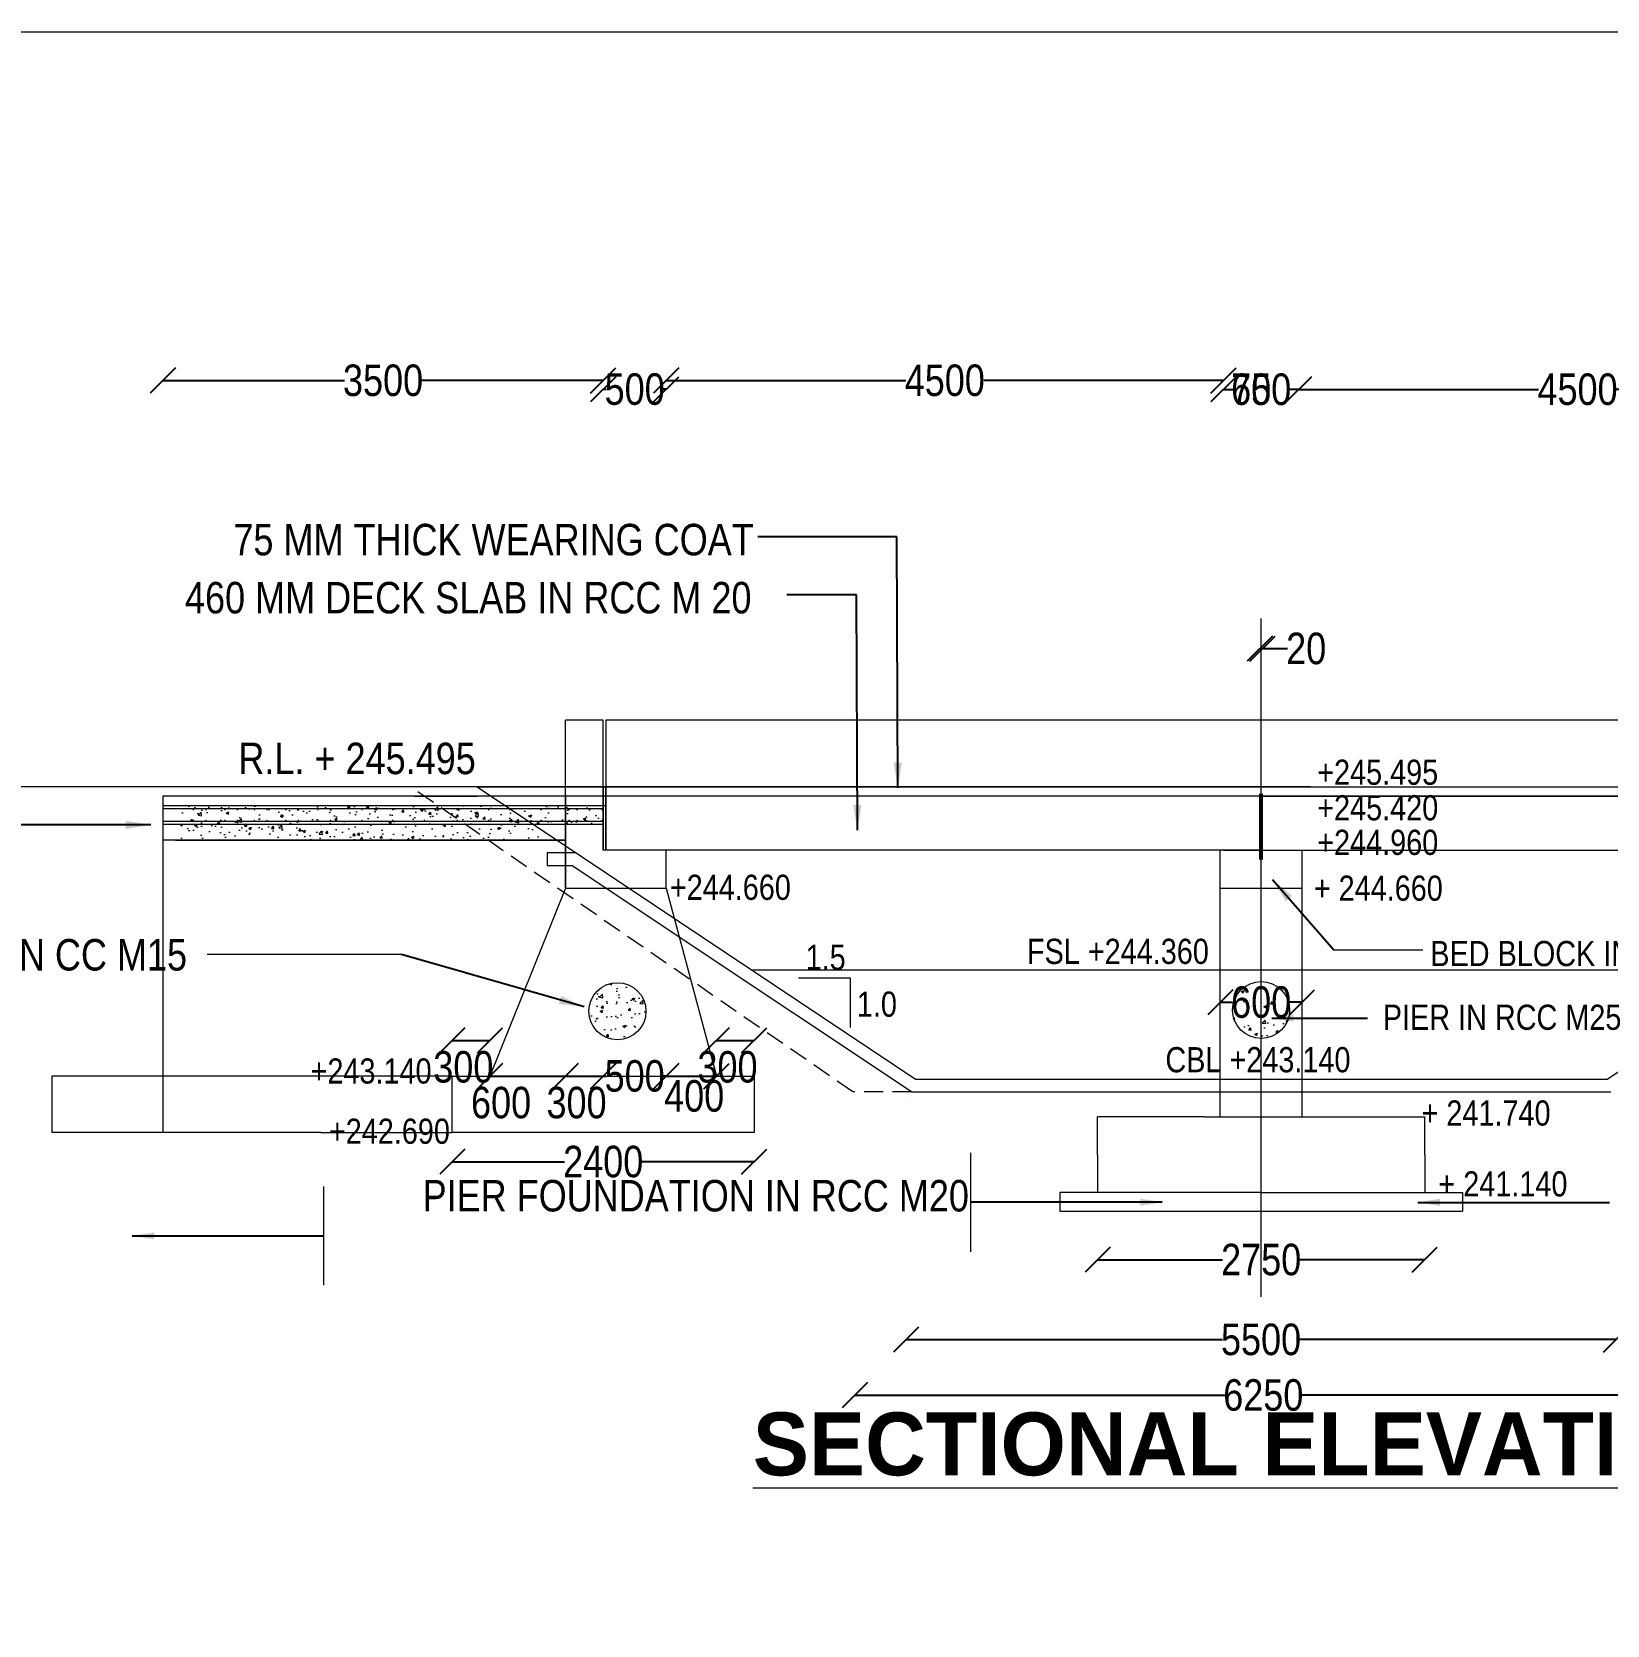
# Model space of a CAD drawing. Header units: millimetres. Extents: x 450689 to 511996, y -36902 to 8694.
# Drawn here: x 464232 to 476754, y -3974 to 8694 of the extents above; entities that cross this region are included whole.
import ezdxf
from ezdxf.enums import TextEntityAlignment as Align

# ---------------------------------------------------------------- set-up
doc = ezdxf.new("R2010")
doc.units = ezdxf.units.MM
doc.header["$LTSCALE"] = 300
doc.header["$MEASUREMENT"] = 0
doc.linetypes.add('DASHED', pattern=[0.75, 0.5, -0.25])
doc.layers.add('MAIN', color=7, linetype='Continuous')
doc.styles.add('ARIAL NARROW', font='ARIALN.TTF', dxfattribs={"height": 250})
doc.styles.add('CITYBLUEPR', font='cityb___.ttf')
doc.dimstyles.get("Standard").update_dxf_attribs({"dimtxt": 200, "dimasz": 200, "dimexe": 0.18, "dimexo": 0.0625, "dimgap": 0.09, "dimtad": 0, "dimdec": 0, "dimzin": 0, "dimdsep": 46, "dimtxsty": 'ARIAL NARROW', "dimcen": 0.0851, "dimdle": 0.1, "dimse1": 1, "dimse2": 1, "dimadec": 0, "dimazin": 0, "dimtfac": 1, "dimtdec": 0, "dimtofl": 0, "dimtmove": 0, "dimatfit": 3, "dimfxl": 1, "dimtolj": 1, "dimtzin": 0, "dimarcsym": 0})
doc.dimstyles.new('STANDARD$0', dxfattribs={"dimscale": 88.888889, "dimtxt": 0.02, "dimasz": 0.02, "dimexe": 0.05, "dimexo": 0.1, "dimgap": 0.002, "dimtad": 2, "dimdec": 0, "dimzin": 1, "dimdsep": 46, "dimtxsty": 'Standard', "dimcen": 0.09, "dimadec": 0, "dimazin": 0, "dimtfac": 1, "dimtdec": 4, "dimtofl": 0, "dimtmove": 0, "dimatfit": 3, "dimfxl": 1, "dimtolj": 1, "dimtzin": 1, "dimarcsym": 0})
doc.dimstyles.new('STANDARD$7', dxfattribs={"dimtxt": 2, "dimasz": 2, "dimexe": 1.25, "dimexo": 0.625, "dimtad": 1, "dimdec": 0, "dimlfac": 0.5, "dimdsep": 46, "dimtxsty": 'ARIAL NARROW', "dimcen": 2.5, "dimdle": 0.1, "dimse1": 1, "dimse2": 1, "dimadec": 0, "dimazin": 0, "dimtfac": 1, "dimtdec": 0, "dimtmove": 0, "dimatfit": 3, "dimfxl": 1, "dimtolj": 1, "dimtzin": 0, "dimarcsym": 0})

# ---------------------------------------------------------------- blocks, each defined once
blk = doc.blocks.new('_Oblique')
at = {"color": 0, "linetype": 'ByBlock', "lineweight": -2}
blk.add_line((-0.5, -0.5), (0.5, 0.5), dxfattribs=at)
blk = doc.blocks.new('*D2')
at = {"layer": 'Defpoints', "color": 0, "lineweight": 9, "transparency": 16777216}
for p in [(474014, 3790), (474014, 3461), (473994, 3311)]:
    blk.add_point(p, dxfattribs=at)
at = {"layer": 'MAIN', "color": 0, "lineweight": -2, "transparency": 16777216}
for p, q in [((473994, 3790), (474014, 3790)), ((474014, 3790), (474214, 3790))]:
    blk.add_line(p, q, dxfattribs=at)
at = {"layer": 'MAIN', "color": 0, "lineweight": -2, "transparency": 16777216, "xscale": 200, "yscale": 200, "zscale": 200, "rotation": 180}
blk.add_blockref('_Oblique', (473994, 3790), dxfattribs=at)
at = {"layer": 'MAIN', "color": 0, "lineweight": -2, "transparency": 16777216, "xscale": 200, "yscale": 200, "zscale": 200}
blk.add_blockref('_Oblique', (474014, 3790), dxfattribs=at)
at = {"layer": 'MAIN', "color": 0, "lineweight": 9, "transparency": 16777216, "insert": (474362, 3790), "char_height": 250, "attachment_point": 5, "style": 'ARIAL NARROW'}
blk.add_mtext('\\A1;20', dxfattribs=at)
blk = doc.blocks.new('*D3')
at = {"layer": 'Defpoints', "color": 0, "lineweight": 9, "transparency": 16777216}
for p in [(472704, -534), (475304, -534), (475304, -1069)]:
    blk.add_point(p, dxfattribs=at)
at = {"layer": 'MAIN', "color": 0, "lineweight": -2, "transparency": 16777216}
for p, q in [((472704, -1069), (473696, -1069)), ((475304, -1069), (474312, -1069))]:
    blk.add_line(p, q, dxfattribs=at)
at = {"layer": 'MAIN', "color": 0, "lineweight": -2, "transparency": 16777216, "xscale": 200, "yscale": 200, "zscale": 200, "rotation": 180}
blk.add_blockref('_Oblique', (472704, -1069), dxfattribs=at)
at = {"layer": 'MAIN', "color": 0, "lineweight": -2, "transparency": 16777216, "xscale": 200, "yscale": 200, "zscale": 200}
blk.add_blockref('_Oblique', (475304, -1069), dxfattribs=at)
at = {"layer": 'MAIN', "color": 0, "lineweight": 9, "transparency": 16777216, "insert": (474004, -1069), "char_height": 250, "attachment_point": 5, "style": 'ARIAL NARROW'}
blk.add_mtext('\\A1;2750', dxfattribs=at)
blk = doc.blocks.new('*D4')
at = {"layer": 'Defpoints', "color": 0, "lineweight": 9, "transparency": 16777216}
for p in [(474304, 5851), (473704, 940), (474304, 940)]:
    blk.add_point(p, dxfattribs=at)
at = {"layer": 'MAIN', "color": 0, "lineweight": -2, "transparency": 16777216}
for p, q in [((473704, 5851), (473777, 5851)), ((474304, 5851), (474231, 5851))]:
    blk.add_line(p, q, dxfattribs=at)
at = {"layer": 'MAIN', "color": 0, "lineweight": -2, "transparency": 16777216, "xscale": 200, "yscale": 200, "zscale": 200, "rotation": 180}
blk.add_blockref('_Oblique', (473704, 5851), dxfattribs=at)
at = {"layer": 'MAIN', "color": 0, "lineweight": -2, "transparency": 16777216, "xscale": 200, "yscale": 200, "zscale": 200}
blk.add_blockref('_Oblique', (474304, 5851), dxfattribs=at)
at = {"layer": 'MAIN', "color": 0, "lineweight": 9, "transparency": 16777216, "insert": (474004, 5851), "char_height": 250, "attachment_point": 5, "style": 'ARIAL NARROW'}
blk.add_mtext('\\A1;600', dxfattribs=at)
blk = doc.blocks.new('*D5')
at = {"layer": 'Defpoints', "color": 0, "lineweight": 9, "transparency": 16777216}
for p in [(469274, 5922), (473704, 2187), (469274, 2037)]:
    blk.add_point(p, dxfattribs=at)
at = {"layer": 'MAIN', "color": 0, "lineweight": -2, "transparency": 16777216}
for p, q in [((469274, 5922), (471179, 5922)), ((473704, 5922), (471799, 5922))]:
    blk.add_line(p, q, dxfattribs=at)
at = {"layer": 'MAIN', "color": 0, "lineweight": -2, "transparency": 16777216, "xscale": 200, "yscale": 200, "zscale": 200, "rotation": 180}
blk.add_blockref('_Oblique', (469274, 5922), dxfattribs=at)
at = {"layer": 'MAIN', "color": 0, "lineweight": -2, "transparency": 16777216, "xscale": 200, "yscale": 200, "zscale": 200}
blk.add_blockref('_Oblique', (473704, 5922), dxfattribs=at)
at = {"layer": 'MAIN', "color": 0, "lineweight": 9, "transparency": 16777216, "insert": (471489, 5922), "char_height": 250, "attachment_point": 5, "style": 'ARIAL NARROW'}
blk.add_mtext('\\A1;4500', dxfattribs=at)
blk = doc.blocks.new('*D7')
at = {"layer": 'Defpoints', "color": 0, "lineweight": 9, "transparency": 16777216}
for p in [(468774, 5852), (468774, 1235), (469274, 1235)]:
    blk.add_point(p, dxfattribs=at)
at = {"layer": 'MAIN', "color": 0, "lineweight": -2, "transparency": 16777216}
for p, q in [((468774, 5852), (468798, 5852)), ((469274, 5852), (469250, 5852))]:
    blk.add_line(p, q, dxfattribs=at)
at = {"layer": 'MAIN', "color": 0, "lineweight": -2, "transparency": 16777216, "xscale": 200, "yscale": 200, "zscale": 200, "rotation": 180}
blk.add_blockref('_Oblique', (468774, 5852), dxfattribs=at)
at = {"layer": 'MAIN', "color": 0, "lineweight": -2, "transparency": 16777216, "xscale": 200, "yscale": 200, "zscale": 200}
blk.add_blockref('_Oblique', (469274, 5852), dxfattribs=at)
at = {"layer": 'MAIN', "color": 0, "lineweight": 9, "transparency": 16777216, "insert": (469024, 5852), "char_height": 250, "attachment_point": 5, "style": 'ARIAL NARROW'}
blk.add_mtext('\\A1;500', dxfattribs=at)
blk = doc.blocks.new('*D8')
at = {"layer": 'Defpoints', "color": 0, "lineweight": 9, "transparency": 16777216}
for p in [(478734, 5851), (474304, 2116), (478734, 1966)]:
    blk.add_point(p, dxfattribs=at)
at = {"layer": 'MAIN', "color": 0, "lineweight": -2, "transparency": 16777216}
for p, q in [((474304, 5851), (476209, 5851)), ((478734, 5851), (476829, 5851))]:
    blk.add_line(p, q, dxfattribs=at)
at = {"layer": 'MAIN', "color": 0, "lineweight": -2, "transparency": 16777216, "xscale": 200, "yscale": 200, "zscale": 200, "rotation": 180}
blk.add_blockref('_Oblique', (474304, 5851), dxfattribs=at)
at = {"layer": 'MAIN', "color": 0, "lineweight": -2, "transparency": 16777216, "xscale": 200, "yscale": 200, "zscale": 200}
blk.add_blockref('_Oblique', (478734, 5851), dxfattribs=at)
at = {"layer": 'MAIN', "color": 0, "lineweight": 9, "transparency": 16777216, "insert": (476519, 5851), "char_height": 250, "attachment_point": 5, "style": 'ARIAL NARROW'}
blk.add_mtext('\\A1;4500', dxfattribs=at)
blk = doc.blocks.new('*D10')
at = {"layer": 'Defpoints', "color": 0, "lineweight": 9, "transparency": 16777216}
for p in [(473704, 5851), (473704, 940), (474304, 940)]:
    blk.add_point(p, dxfattribs=at)
at = {"layer": 'MAIN', "color": 0, "lineweight": -2, "transparency": 16777216}
for p, q in [((473704, 5851), (473779, 5851)), ((474304, 5851), (474229, 5851))]:
    blk.add_line(p, q, dxfattribs=at)
at = {"layer": 'MAIN', "color": 0, "lineweight": -2, "transparency": 16777216, "xscale": 200, "yscale": 200, "zscale": 200, "rotation": 180}
blk.add_blockref('_Oblique', (473704, 5851), dxfattribs=at)
at = {"layer": 'MAIN', "color": 0, "lineweight": -2, "transparency": 16777216, "xscale": 200, "yscale": 200, "zscale": 200}
blk.add_blockref('_Oblique', (474304, 5851), dxfattribs=at)
at = {"layer": 'MAIN', "color": 0, "lineweight": 9, "transparency": 16777216, "insert": (474004, 5851), "char_height": 250, "attachment_point": 5, "style": 'ARIAL NARROW'}
blk.add_mtext('\\A1;750', dxfattribs=at)
blk = doc.blocks.new('*D11')
at = {"layer": 'Defpoints', "color": 0, "lineweight": 9, "transparency": 16777216}
for p in [(469274, 391), (469674, 391), (469674, 391)]:
    blk.add_point(p, dxfattribs=at)
at = {"layer": 'MAIN', "color": 0, "lineweight": -2, "transparency": 16777216}
blk.add_line((469274, 391), (469674, 391), dxfattribs=at)
at = {"layer": 'MAIN', "color": 0, "lineweight": -2, "transparency": 16777216, "xscale": 200, "yscale": 200, "zscale": 200, "rotation": 180}
blk.add_blockref('_Oblique', (469274, 391), dxfattribs=at)
at = {"layer": 'MAIN', "color": 0, "lineweight": -2, "transparency": 16777216, "xscale": 200, "yscale": 200, "zscale": 200}
blk.add_blockref('_Oblique', (469674, 391), dxfattribs=at)
at = {"layer": 'MAIN', "color": 0, "lineweight": 9, "transparency": 16777216, "insert": (469497, 232), "char_height": 250, "attachment_point": 5, "style": 'ARIAL NARROW'}
blk.add_mtext('\\A1;400', dxfattribs=at)
blk = doc.blocks.new('*D12')
at = {"layer": 'Defpoints', "color": 0, "lineweight": 9, "transparency": 16777216}
for p in [(465274, 5922), (468774, 2375), (465274, 1925)]:
    blk.add_point(p, dxfattribs=at)
at = {"layer": 'MAIN', "color": 0, "lineweight": -2, "transparency": 16777216}
for p, q in [((465274, 5922), (466718, 5922)), ((468774, 5922), (467330, 5922))]:
    blk.add_line(p, q, dxfattribs=at)
at = {"layer": 'MAIN', "color": 0, "lineweight": -2, "transparency": 16777216, "xscale": 200, "yscale": 200, "zscale": 200, "rotation": 180}
blk.add_blockref('_Oblique', (465274, 5922), dxfattribs=at)
at = {"layer": 'MAIN', "color": 0, "lineweight": -2, "transparency": 16777216, "xscale": 200, "yscale": 200, "zscale": 200}
blk.add_blockref('_Oblique', (468774, 5922), dxfattribs=at)
at = {"layer": 'MAIN', "color": 0, "lineweight": 9, "transparency": 16777216, "insert": (467024, 5922), "char_height": 250, "attachment_point": 5, "style": 'ARIAL NARROW'}
blk.add_mtext('\\A1;3500', dxfattribs=at)
blk = doc.blocks.new('*D13')
at = {"layer": 'Defpoints', "color": 0, "lineweight": 9, "transparency": 16777216}
for p in [(467574, 10), (469974, 10), (469974, -290)]:
    blk.add_point(p, dxfattribs=at)
at = {"layer": 'MAIN', "color": 0, "lineweight": -2, "transparency": 16777216}
for p, q in [((467574, -290), (468466, -290)), ((469974, -290), (469082, -290))]:
    blk.add_line(p, q, dxfattribs=at)
at = {"layer": 'MAIN', "color": 0, "lineweight": -2, "transparency": 16777216, "xscale": 200, "yscale": 200, "zscale": 200, "rotation": 180}
blk.add_blockref('_Oblique', (467574, -290), dxfattribs=at)
at = {"layer": 'MAIN', "color": 0, "lineweight": -2, "transparency": 16777216, "xscale": 200, "yscale": 200, "zscale": 200}
blk.add_blockref('_Oblique', (469974, -290), dxfattribs=at)
at = {"layer": 'MAIN', "color": 0, "lineweight": 9, "transparency": 16777216, "insert": (468774, -290), "char_height": 250, "attachment_point": 5, "style": 'ARIAL NARROW'}
blk.add_mtext('\\A1;2400', dxfattribs=at)
blk = doc.blocks.new('*D14')
at = {"layer": 'Defpoints', "color": 0, "lineweight": 9, "transparency": 16777216}
for p in [(468774, 391), (469274, 391), (469274, 391)]:
    blk.add_point(p, dxfattribs=at)
at = {"layer": 'MAIN', "color": 0, "lineweight": -2, "transparency": 16777216}
for p, q in [((468774, 391), (468798, 391)), ((469274, 391), (469250, 391))]:
    blk.add_line(p, q, dxfattribs=at)
at = {"layer": 'MAIN', "color": 0, "lineweight": -2, "transparency": 16777216, "xscale": 200, "yscale": 200, "zscale": 200, "rotation": 180}
blk.add_blockref('_Oblique', (468774, 391), dxfattribs=at)
at = {"layer": 'MAIN', "color": 0, "lineweight": -2, "transparency": 16777216, "xscale": 200, "yscale": 200, "zscale": 200}
blk.add_blockref('_Oblique', (469274, 391), dxfattribs=at)
at = {"layer": 'MAIN', "color": 0, "lineweight": 9, "transparency": 16777216, "insert": (469024, 391), "char_height": 250, "attachment_point": 5, "style": 'ARIAL NARROW'}
blk.add_mtext('\\A1;500', dxfattribs=at)
blk = doc.blocks.new('*D15')
at = {"layer": 'Defpoints', "color": 0, "lineweight": 9, "transparency": 16777216}
for p in [(468474, 391), (468774, 391), (468774, 391)]:
    blk.add_point(p, dxfattribs=at)
at = {"layer": 'MAIN', "color": 0, "lineweight": -2, "transparency": 16777216}
blk.add_line((468474, 391), (468774, 391), dxfattribs=at)
at = {"layer": 'MAIN', "color": 0, "lineweight": -2, "transparency": 16777216, "xscale": 200, "yscale": 200, "zscale": 200, "rotation": 180}
blk.add_blockref('_Oblique', (468474, 391), dxfattribs=at)
at = {"layer": 'MAIN', "color": 0, "lineweight": -2, "transparency": 16777216, "xscale": 200, "yscale": 200, "zscale": 200}
blk.add_blockref('_Oblique', (468774, 391), dxfattribs=at)
at = {"layer": 'MAIN', "color": 0, "lineweight": 9, "transparency": 16777216, "insert": (468562, 179), "char_height": 250, "attachment_point": 5, "style": 'ARIAL NARROW'}
blk.add_mtext('\\A1;300', dxfattribs=at)
blk = doc.blocks.new('*D16')
at = {"layer": 'Defpoints', "color": 0, "lineweight": 9, "transparency": 16777216}
for p in [(467874, 391), (468474, 391), (468474, 391)]:
    blk.add_point(p, dxfattribs=at)
at = {"layer": 'MAIN', "color": 0, "lineweight": -2, "transparency": 16777216}
blk.add_line((467874, 391), (468474, 391), dxfattribs=at)
at = {"layer": 'MAIN', "color": 0, "lineweight": -2, "transparency": 16777216, "xscale": 200, "yscale": 200, "zscale": 200, "rotation": 180}
blk.add_blockref('_Oblique', (467874, 391), dxfattribs=at)
at = {"layer": 'MAIN', "color": 0, "lineweight": -2, "transparency": 16777216, "xscale": 200, "yscale": 200, "zscale": 200}
blk.add_blockref('_Oblique', (468474, 391), dxfattribs=at)
at = {"layer": 'MAIN', "color": 0, "lineweight": 9, "transparency": 16777216, "insert": (467962, 179), "char_height": 250, "attachment_point": 5, "style": 'ARIAL NARROW'}
blk.add_mtext('\\A1;600', dxfattribs=at)
blk = doc.blocks.new('*D17')
at = {"layer": 'Defpoints', "color": 0, "lineweight": 9, "transparency": 16777216}
for p in [(467574, 675), (467874, 675), (467874, 675)]:
    blk.add_point(p, dxfattribs=at)
at = {"layer": 'MAIN', "color": 0, "lineweight": -2, "transparency": 16777216}
blk.add_line((467574, 675), (467874, 675), dxfattribs=at)
at = {"layer": 'MAIN', "color": 0, "lineweight": -2, "transparency": 16777216, "xscale": 200, "yscale": 200, "zscale": 200, "rotation": 180}
blk.add_blockref('_Oblique', (467574, 675), dxfattribs=at)
at = {"layer": 'MAIN', "color": 0, "lineweight": -2, "transparency": 16777216, "xscale": 200, "yscale": 200, "zscale": 200}
blk.add_blockref('_Oblique', (467874, 675), dxfattribs=at)
at = {"layer": 'MAIN', "color": 0, "lineweight": 9, "transparency": 16777216, "insert": (467662, 463), "char_height": 250, "attachment_point": 5, "style": 'ARIAL NARROW'}
blk.add_mtext('\\A1;300', dxfattribs=at)
blk = doc.blocks.new('*D18')
at = {"layer": 'Defpoints', "color": 0, "lineweight": 9, "transparency": 16777216}
for p in [(469674, 675), (469974, 675), (469974, 675)]:
    blk.add_point(p, dxfattribs=at)
at = {"layer": 'MAIN', "color": 0, "lineweight": -2, "transparency": 16777216}
blk.add_line((469674, 675), (469974, 675), dxfattribs=at)
at = {"layer": 'MAIN', "color": 0, "lineweight": -2, "transparency": 16777216, "xscale": 200, "yscale": 200, "zscale": 200, "rotation": 180}
blk.add_blockref('_Oblique', (469674, 675), dxfattribs=at)
at = {"layer": 'MAIN', "color": 0, "lineweight": -2, "transparency": 16777216, "xscale": 200, "yscale": 200, "zscale": 200}
blk.add_blockref('_Oblique', (469974, 675), dxfattribs=at)
at = {"layer": 'MAIN', "color": 0, "lineweight": 9, "transparency": 16777216, "insert": (469762, 463), "char_height": 250, "attachment_point": 5, "style": 'ARIAL NARROW'}
blk.add_mtext('\\A1;300', dxfattribs=at)
blk = doc.blocks.new('*D45')
at = {"layer": 'Defpoints', "color": 0, "lineweight": 9, "transparency": 16777216}
for p in [(474329, 978), (473679, 40), (474329, 40)]:
    blk.add_point(p, dxfattribs=at)
at = {"layer": 'MAIN', "color": 0, "lineweight": -2, "transparency": 16777216}
for p, q in [((473679, 978), (473777, 978)), ((474329, 978), (474231, 978))]:
    blk.add_line(p, q, dxfattribs=at)
at = {"layer": 'MAIN', "color": 0, "lineweight": -2, "transparency": 16777216, "xscale": 200, "yscale": 200, "zscale": 200, "rotation": 180}
blk.add_blockref('_Oblique', (473679, 978), dxfattribs=at)
at = {"layer": 'MAIN', "color": 0, "lineweight": -2, "transparency": 16777216, "xscale": 200, "yscale": 200, "zscale": 200}
blk.add_blockref('_Oblique', (474329, 978), dxfattribs=at)
at = {"layer": 'MAIN', "color": 0, "lineweight": 9, "transparency": 16777216, "insert": (474004, 978), "char_height": 250, "attachment_point": 5, "style": 'ARIAL NARROW'}
blk.add_mtext('\\A1;600', dxfattribs=at)
blk = doc.blocks.new('*D64')
at = {"layer": 'Defpoints', "color": 0, "lineweight": 9, "transparency": 16777216}
for p in [(471181, -1168), (476824, -1168), (476824, -1704)]:
    blk.add_point(p, dxfattribs=at)
at = {"layer": 'MAIN', "color": 0, "lineweight": -2, "transparency": 16777216}
for p, q in [((471181, -1704), (473697, -1704)), ((476825, -1704), (474309, -1704))]:
    blk.add_line(p, q, dxfattribs=at)
at = {"layer": 'MAIN', "color": 0, "lineweight": -2, "transparency": 16777216, "xscale": 200, "yscale": 200, "zscale": 200, "rotation": 180}
blk.add_blockref('_Oblique', (471181, -1704), dxfattribs=at)
at = {"layer": 'MAIN', "color": 0, "lineweight": -2, "transparency": 16777216, "xscale": 200, "yscale": 200, "zscale": 200}
blk.add_blockref('_Oblique', (476824, -1704), dxfattribs=at)
at = {"layer": 'MAIN', "color": 0, "lineweight": 9, "transparency": 16777216, "insert": (474003, -1704), "char_height": 250, "attachment_point": 5, "style": 'ARIAL NARROW'}
blk.add_mtext('\\A1;5500', dxfattribs=at)
blk = doc.blocks.new('*D65')
at = {"layer": 'Defpoints', "color": 0, "lineweight": 9, "transparency": 16777216}
for p in [(470774, -1610), (477267, -1610), (477267, -2146)]:
    blk.add_point(p, dxfattribs=at)
at = {"layer": 'MAIN', "color": 0, "lineweight": -2, "transparency": 16777216}
for p, q in [((470774, -2146), (473714, -2146)), ((477267, -2146), (474327, -2146))]:
    blk.add_line(p, q, dxfattribs=at)
at = {"layer": 'MAIN', "color": 0, "lineweight": -2, "transparency": 16777216, "xscale": 200, "yscale": 200, "zscale": 200, "rotation": 180}
blk.add_blockref('_Oblique', (470774, -2146), dxfattribs=at)
at = {"layer": 'MAIN', "color": 0, "lineweight": -2, "transparency": 16777216, "xscale": 200, "yscale": 200, "zscale": 200}
blk.add_blockref('_Oblique', (477267, -2146), dxfattribs=at)
at = {"layer": 'MAIN', "color": 0, "lineweight": 9, "transparency": 16777216, "insert": (474021, -2146), "char_height": 250, "attachment_point": 5, "style": 'ARIAL NARROW'}
blk.add_mtext('\\A1;6250', dxfattribs=at)

msp = doc.modelspace()

# ---------------------------------------------------------------- hatches: boundary and pattern name
at = {"layer": 'MAIN', "lineweight": 9}
h = msp.add_hatch(dxfattribs=at)
h.set_pattern_fill('AR-CONC', color=0, scale=30, style=0)
h.set_pattern_definition([(50, (-106044.49, 21559.58), (215.178055, -18.82564), [22.5, -247.5]), (355, (-106044.5, 21559.58), (-41.6254, 225.65764), [18, -198]), (100.4514, (-106026.56, 21558), (173.552815, 206.83186), [19.12206, -210.34263]), (46.1842, (-106044.5, 21619.58), (320.17231, -49.6557), [33.75, -371.25]), (96.6356, (-106017.8, 21615.44), (280.39881, 292.23536), [28.68309, -315.5139]), (351.1842, (-106044.5, 21619.58), (280.39858, 292.23558), [27, -297]), (21, (-106014.49, 21604.58), (179.072116, -120.785667), [22.5, -247.5]), (326, (-106014.5, 21604.58), (72.9946, 217.54501), [18, -198]), (71.4514, (-105999.57, 21594.51), (252.06679, 96.75915), [19.12206, -210.34263]), (37.5, (-106044.49, 21559.58), (3.647957, 99.868156), [0, -195.6, 0, -201, 0, -198.75]), (7.5, (-106044.49, 21559.58), (78.920861, 118.323514), [0, -114.6, 0, -191.1, 0, -75.75]), (327.5, (-106111.39, 21559.58), (160.146731, -6.766462), [0, -75, 0, -234, 0, -310.5]), (317.5, (-106141.39, 21559.58), (174.95585, 30.031495), [0, -97.5, 0, -155.4, 0, -220.5])])
h.paths.add_polyline_path([(468774, 2541.3), (465374, 2541.3), (465374, 2266.3), (468274, 2266.3), (468274, 2391.3), (468774, 2391.3)])
h = msp.add_hatch(dxfattribs=at)
h.set_pattern_fill('AR-CONC', color=0, scale=30, style=0)
h.set_pattern_definition([(50, (-86988.26, -100918.19), (215.178055, -18.82564), [22.5, -247.5]), (355, (-86988.26, -100918.2), (-41.6254, 225.65764), [18, -198]), (100.4514, (-86970.33, -100919.76), (173.552815, 206.83186), [19.12206, -210.34263]), (46.1842, (-86988.26, -100858.2), (320.17231, -49.6557), [33.75, -371.25]), (96.6356, (-86961.58, -100862.33), (280.39881, 292.23536), [28.68309, -315.5139]), (351.1842, (-86988.26, -100858.2), (280.39858, 292.23558), [27, -297]), (21, (-86958.26, -100873.19), (179.072116, -120.785667), [22.5, -247.5]), (326, (-86958.26, -100873.2), (72.9946, 217.54501), [18, -198]), (71.4514, (-86943.34, -100883.26), (252.06679, 96.75915), [19.12206, -210.34263]), (37.5, (-86988.26, -100918.19), (3.647957, 99.868156), [0, -195.6, 0, -201, 0, -198.75]), (7.5, (-86988.26, -100918.19), (78.920861, 118.323514), [0, -114.6, 0, -191.1, 0, -75.75]), (327.5, (-87055.16, -100918.19), (160.146731, -6.766462), [0, -75, 0, -234, 0, -310.5]), (317.5, (-87085.16, -100918.19), (174.95585, 30.031495), [0, -97.5, 0, -155.4, 0, -220.5])])
edge = h.paths.add_edge_path()
edge.add_arc((473999.3, 916.8), 226.8, 0, 360)
h = msp.add_hatch(dxfattribs=at)
h.set_pattern_fill('AR-CONC', color=0, scale=30, style=0)
h.set_pattern_definition([(50, (-85292.36, -101120.23), (215.178055, -18.82564), [22.5, -247.5]), (355, (-85292.36, -101120.23), (-41.6254, 225.65764), [18, -198]), (100.4514, (-85274.43, -101121.8), (173.552815, 206.83186), [19.12206, -210.34263]), (46.1842, (-85292.36, -101060.23), (320.17231, -49.6557), [33.75, -371.25]), (96.6356, (-85265.68, -101064.36), (280.39881, 292.23536), [28.68309, -315.5139]), (351.1842, (-85292.36, -101060.23), (280.39858, 292.23558), [27, -297]), (21, (-85262.36, -101075.23), (179.072116, -120.785667), [22.5, -247.5]), (326, (-85262.36, -101075.23), (72.9946, 217.54501), [18, -198]), (71.4514, (-85247.44, -101085.3), (252.06679, 96.75915), [19.12206, -210.34263]), (37.5, (-85292.36, -101120.23), (3.647957, 99.868156), [0, -195.6, 0, -201, 0, -198.75]), (7.5, (-85292.36, -101120.23), (78.920861, 118.323514), [0, -114.6, 0, -191.1, 0, -75.75]), (327.5, (-85359.26, -101120.23), (160.146731, -6.766462), [0, -75, 0, -234, 0, -310.5]), (317.5, (-85389.26, -101120.23), (174.95585, 30.031495), [0, -97.5, 0, -155.4, 0, -220.5])])
edge = h.paths.add_edge_path()
edge.add_arc((468886.9, 906.6), 226.8, 0, 360)

# ---------------------------------------------------------------- linework, layer by layer
at = {"color": 0, "linetype": 'DASHED', "lineweight": 9}
for p, q in [((470757, 266.4), (467243.2, 2691.3)), ((471223.6, 266.4), (470757, 266.4))]:
    msp.add_line(p, q, dxfattribs=at)
at = {"color": 0, "linetype": 'ByBlock', "lineweight": 9}
for p, q in [((465273.6, 2266.3), (465273.6, -58.5)), ((467574, 391.5), (464392, 391.5)), ((464392, 391.5), (464392, -58.5)), ((473554, 66.3), (472704, 66.3)), ((472704, -233.7), (472704, 66.3)), ((474454, 66.3), (475304, 66.3)), ((475304, -233.7), (475304, 66.3)), ((466529.8, -58.5), (464392, -58.5)), ((466529.8, -58.5), (467574.5, -58.5))]:
    msp.add_line(p, q, dxfattribs=at)
msp.add_lwpolyline([(450689.5, 8694), (511995.5, 8694), (511995.5, -36902.5), (450689.5, -36902.5)], close=True, dxfattribs=at)
at = {"layer": 'MAIN', "color": 0, "lineweight": 9}
for p, q in [((450689.5, 8694), (511995.5, 8694)), ((474004, -1364.3), (474004, 4028.9)), ((468774, 3221.3), (468474, 3221.3)), ((468474, 2711.3), (468474, 3221.3)), ((468774.2, 3221.3), (468474.2, 3221.3)), ((468774, 2616.3), (468774, 3221.3)), ((474396, 2691.3), (459753.5, 2691.3)), ((471254, 366.3), (467766.5, 2691.3)), ((467773.2, 2691.3), (480234.8, 2691.3)), ((467773.2, 2691.3), (480234.8, 2691.3)), ((468079.2, 2691.3), (479928.8, 2691.3)), ((468474, 1886.3), (468474, 2711.3)), ((468774, 2686.3), (468774, 2186.3)), ((468774, 2186.3), (468774, 2686.3)), ((468794, 2186.3), (468794, 2691.3)), ((468794, 2686.3), (468794, 2186.3)), ((474004, 2691.3), (486038.4, 2691.3)), ((468773.6, 2616.3), (465273.6, 2616.3)), ((465273.6, 2616.3), (465273.6, 2266.3)), ((468793.6, 2541.3), (465273.6, 2541.3)), ((468774, 2616.3), (465374, 2616.3)), ((468794, 2541.3), (465374, 2541.3)), ((467774, 2616.3), (467274, 2616.3)), ((467274, 2616.3), (467774, 2616.3)), ((473994, 2616.3), (467774, 2616.3)), ((473994, 2616.3), (468229, 2616.3)), ((468474, 2616.3), (468474, 1886.3)), ((473994, 2116.3), (473994, 2636.3)), ((473994, 2116.3), (473994, 2616.3)), ((474014, 2116.3), (474014, 2636.3)), ((474014, 2116.3), (474014, 2616.3)), ((479779, 2616.3), (474014, 2616.3)), ((474014, 2616.3), (480534, 2616.3)), ((468773.6, 2516.3), (465273.6, 2516.3)), ((468773.6, 2416.3), (465273.6, 2416.3)), ((468774, 2516.3), (465374, 2516.3)), ((468774, 2416.3), (465374, 2416.3)), ((468773.6, 2391.3), (465273.6, 2391.3)), ((468774, 2391.3), (465374, 2391.3)), ((468474, 2266.3), (465273.6, 2266.3)), ((468474, 2266.3), (465374, 2266.3)), ((468554, 2166.3), (468329, 2166.3)), ((468329, 2166.3), (468329, 2066.3)), ((469274, 2186.3), (468774, 2186.3)), ((469274, 2186.3), (468774, 2186.3)), ((474004, 2186.3), (469129, 2186.3)), ((469274, 1886.3), (469274, 2186.3)), ((469274, 1886.3), (469274, 2186.3)), ((469274, 1886.3), (469274, 2186.3)), ((469274, 1886.3), (469274, 2186.3)), ((473679, 66.3), (473679, 2186.3)), ((473704, 2186.3), (474304, 2186.3)), ((474004, 2186.3), (478879, 2186.3)), ((474329, 66.3), (474329, 2186.3)), ((468329, 2066.3), (468522.7, 2066.3)), ((468474, 2116.3), (468474, 1886.3)), ((469377.8, 1496.9), (468523.5, 2065.9)), ((473994, 2116.3), (474014, 2116.3)), ((468671.8, 1966.8), (468672.7, 1966.5)), ((468474, 1886.3), (467874, 391.5)), ((468474, 1886.3), (469274, 1886.3)), ((469274, 1886.3), (469674, 391.5)), ((473679, 1886.3), (474329, 1886.3)), ((476754, 366.3), (478652.9, 1632.3)), ((471223.6, 266.4), (469377.8, 1496.9)), ((474582.7, 1394.4), (475288.2, 1394.4)), ((467171.6, 1358.6), (465626.3, 1358.6)), ((469954, 1236.3), (478054, 1236.3)), ((470326.6, 1173.6), (470738.2, 1173.6)), ((470738.2, 1173.6), (470738.2, 778.2)), ((467574, -58), (467574, 391.5)), ((467574, 391.5), (467874, 391.5)), ((467943.4, 391.5), (469753, 391.5)), ((469674, 391.5), (469974, 391.5)), ((469974, 391.5), (469974, -58)), ((471223.9, 266.3), (476784.1, 266.3)), ((471254, 366.3), (476754, 366.3)), ((471754, 366.3), (476254, 366.3)), ((471754, 366.3), (476254, 366.3)), ((473554, 66.3), (473704, 66.3)), ((473704, 66.3), (474304, 66.3)), ((474304, 66.3), (474454, 66.3)), ((467574.5, -58.5), (467574, -58)), ((469973.5, -58.5), (467574.5, -58.5)), ((471696.6, -1005.3), (471696.6, -218.8)), ((472704, -233.7), (472704, -533.7)), ((475304, -233.7), (475304, -533.7)), ((466552.5, -1272.3), (466552.5, -485.8)), ((474004, -533.7), (472404, -533.7)), ((472404, -533.7), (472404, -683.7)), ((473104, -533.7), (472954, -533.7)), ((474004, -533.7), (474904, -533.7)), ((474904, -533.7), (475604, -533.7)), ((475604, -533.7), (475604, -683.7)), ((472404, -683.7), (475604, -683.7))]:
    msp.add_line(p, q, dxfattribs=at)
msp.add_lwpolyline([(468794, 2691.3), (479214, 2691.3), (479214, 3221.3), (468794, 3221.3)], close=True, dxfattribs=at)
at = {"layer": 'MAIN', "color": 0, "lineweight": 9, "const_width": 6.25, "flags": 128}
for points in [[(465519.8, 2509.3, -1), (465513.5, 2509.3, -1)], [(465519.8, 2423.5, -1), (465513.5, 2423.5, -1)], [(465620.1, 2509.3, -1), (465613.9, 2509.3, -1)], [(465620.1, 2423.5, -1), (465613.9, 2423.5, -1)], [(465769.8, 2509.3, -1), (465763.5, 2509.3, -1)], [(465769.8, 2423.5, -1), (465763.5, 2423.5, -1)], [(465870.1, 2509.3, -1), (465863.9, 2509.3, -1)], [(465870.1, 2423.5, -1), (465863.9, 2423.5, -1)], [(466003.9, 2509.3, -1), (465997.6, 2509.3, -1)], [(466003.9, 2423.5, -1), (465997.6, 2423.5, -1)], [(466104.2, 2509.3, -1), (466098, 2509.3, -1)], [(466104.2, 2423.5, -1), (466098, 2423.5, -1)], [(466253.9, 2509.3, -1), (466247.6, 2509.3, -1)], [(466253.9, 2423.5, -1), (466247.6, 2423.5, -1)], [(466354.2, 2509.3, -1), (466348, 2509.3, -1)], [(466354.2, 2423.5, -1), (466348, 2423.5, -1)], [(466509.7, 2509.3, -1), (466503.4, 2509.3, -1)], [(466509.7, 2423.5, -1), (466503.4, 2423.5, -1)], [(466610.1, 2509.3, -1), (466603.8, 2509.3, -1)], [(466610.1, 2423.5, -1), (466603.8, 2423.5, -1)], [(466859.7, 2509.3, -1), (466853.4, 2509.3, -1)], [(466859.7, 2423.5, -1), (466853.4, 2423.5, -1)], [(466860.1, 2509.3, -1), (466853.8, 2509.3, -1)], [(466860.1, 2423.5, -1), (466853.8, 2423.5, -1)], [(467105.4, 2509.3, -1), (467099.2, 2509.3, -1)], [(467105.4, 2423.5, -1), (467099.2, 2423.5, -1)], [(467105.8, 2509.3, -1), (467099.5, 2509.3, -1)], [(467105.8, 2423.5, -1), (467099.5, 2423.5, -1)], [(467355.4, 2509.3, -1), (467349.2, 2509.3, -1)], [(467355.4, 2423.5, -1), (467349.2, 2423.5, -1)], [(467355.8, 2509.3, -1), (467349.5, 2509.3, -1)], [(467355.8, 2423.5, -1), (467349.5, 2423.5, -1)], [(467616.7, 2509.3, -1), (467610.5, 2509.3, -1)], [(467616.7, 2423.5, -1), (467610.5, 2423.5, -1)], [(467617.1, 2509.3, -1), (467610.9, 2509.3, -1)], [(467617.1, 2423.5, -1), (467610.9, 2423.5, -1)], [(467866.7, 2509.3, -1), (467860.5, 2509.3, -1)], [(467866.7, 2423.5, -1), (467860.5, 2423.5, -1)], [(467867.1, 2509.3, -1), (467860.9, 2509.3, -1)], [(467867.1, 2423.5, -1), (467860.9, 2423.5, -1)], [(468033.4, 2509.3, -1), (468027.1, 2509.3, -1)], [(468033.4, 2423.5, -1), (468027.1, 2423.5, -1)], [(468033.7, 2509.3, -1), (468027.5, 2509.3, -1)], [(468033.7, 2423.5, -1), (468027.5, 2423.5, -1)], [(468283.4, 2509.3, -1), (468277.1, 2509.3, -1)], [(468283.4, 2423.5, -1), (468277.1, 2423.5, -1)], [(468283.7, 2509.3, -1), (468277.5, 2509.3, -1)], [(468283.7, 2423.5, -1), (468277.5, 2423.5, -1)], [(468506, 2509.3, -1), (468499.7, 2509.3, -1)], [(468506, 2423.5, -1), (468499.7, 2423.5, -1)], [(468506.4, 2509.3, -1), (468500.1, 2509.3, -1)], [(468506.4, 2423.5, -1), (468500.1, 2423.5, -1)], [(468569.3, 2509.3, -1), (468563, 2509.3, -1)], [(468569.3, 2423.5, -1), (468563, 2423.5, -1)], [(468768.6, 2509.3, -1), (468762.3, 2509.3, -1)], [(468768.6, 2423.5, -1), (468762.3, 2423.5, -1)]]:
    msp.add_lwpolyline(points, format="xyb", close=True, dxfattribs=at)
at = {"layer": 'MAIN', "color": 0, "lineweight": 9}
msp.add_lwpolyline([(465374, 2266.3), (468474, 2266.3)], dxfattribs=at)
for centre in [(474003.6, 916.6), (468886.9, 906.6)]:
    msp.add_circle(centre, 226.8, dxfattribs=at)
for centre, start, end in [((468079.2, 2690.8), 90, 236.30993), ((468519.1, 2065.8), 56.33688, 90), ((468522.7, 2065.8), 56.33688, 90), ((468523.8, 2066.3), 90, 236.33688), ((468493.6, 2015.8), 56.30993, 90), ((468672.1, 1966.3), 56.33688, 90), ((471223.9, 266.8), 236.30993, 270), ((471224.3, 196.5), 236.30993, 270), ((471224.3, 196.5), 236.30993, 270), ((469973.5, -58), 270, 0)]:
    msp.add_arc(centre, 0.5, start, end, dxfattribs=at)

# ---------------------------------------------------------------- texts
at = {"layer": 'MAIN', "color": 0, "lineweight": 9, "style": 'ARIAL NARROW'}
for s, height, p in [('75 MM THICK WEARING COAT', 250, (465834.2, 4532)), ('460 MM DECK SLAB IN RCC M 20', 250, (465449.5, 4070.2)), ('R.L. + 245.495', 250, (465874.2, 2792.2)), ('+ 244.660', 200, (474422.1, 1785.6)), ('+ 241.740', 200, (475278.6, -2.4)), ('+ 241.140', 200, (475412.9, -565.9))]:
    msp.add_text(s, height=height, dxfattribs=at).set_placement(p)
at = {"layer": 'MAIN', "color": 0, "lineweight": 9, "style": 'CITYBLUEPR'}
msp.add_text("%%USECTIONAL ELEVATION 'A-A'", height=500, dxfattribs=at).set_placement((474747.1, -2783.5), align=Align.CENTER)
at = {"layer": 'MAIN', "color": 0, "lineweight": 9, "char_height": 200, "width": 2930.825, "attachment_point": 1, "style": 'ARIAL NARROW'}
for s, insert in [(' +245.495', (474385.8, 2907.3)), (' +245.420', (474385.8, 2624.8)), (' +244.960', (474385.8, 2349.8)), (' +244.660', (469239.8, 1992.3)), ('1.5', (470383.2, 1435.7)), ('FSL +244.360', (472142.3, 1483)), ('1.0', (470790.2, 1063.2)), (' +243.140', (466384, 531.8)), (' +242.690', (466529.8, 52.8))]:
    msp.add_mtext(s, dxfattribs=dict(at, insert=insert))
at = {"layer": 'MAIN', "color": 0, "lineweight": 9, "style": 'ARIAL NARROW'}
for s, insert, char_height, attachment_point in [('ABUTMENT IN CC M15', (465465.9, 1353.8), 250, 6), ('BED BLOCK IN RCC M25', (475348.6, 1364), 200, 4), ('PIER IN RCC M25', (474971, 857.5), 200, 4), ('CBL +243.140', (473242.7, 520), 200, 4), ('PIER FOUNDATION IN RCC M20 ', (467338.3, -561.7), 250, 4)]:
    msp.add_mtext(s, dxfattribs=dict(at, insert=insert, char_height=char_height, attachment_point=attachment_point))

# ---------------------------------------------------------------- dimensions: what is measured, and where the dimension line sits
at = {"layer": 'MAIN', "color": 0, "lineweight": 9}
for base, p1, p2, picture, middle in [((465274, 5921.7), (468774, 2375), (465274, 1925), '*D12', (467024, 5921.7)), ((468774, 5851.7), (469274, 1235.5), (468774, 1235.5), '*D7', (469024, 5851.7))]:
    dim = msp.add_linear_dim(base=base, p1=p1, p2=p2, angle=180, dimstyle='Standard', override={"dimtxt": 250, "dimblk1": 'Oblique', "dimblk2": 'Oblique', "dimsah": 1}, dxfattribs=at)
    dim.commit()
    dim.dimension.update_dxf_attribs({"geometry": picture, "text_midpoint": middle})
for base, p1, p2, text, picture, middle in [((469274.2, 5921.7), (473704.2, 2186.9), (469274.2, 2036.9), '4500', '*D5', (471489.2, 5921.7)), ((473704.1, 5851.1), (474304, 940.4), (473704.1, 940.4), '750', '*D10', (474004, 5851.1))]:
    dim = msp.add_linear_dim(base=base, p1=p1, p2=p2, angle=180, text=text, dimstyle='Standard', override={"dimtxt": 250, "dimblk1": 'Oblique', "dimblk2": 'Oblique', "dimsah": 1}, dxfattribs=at)
    dim.commit()
    dim.dimension.update_dxf_attribs({"geometry": picture, "text_midpoint": middle})
for base, p1, p2, dimstyle, override, picture, middle in [((474303.9, 5851.1), (473704, 940.4), (474303.9, 940.4), 'Standard', {"dimtxt": 250, "dimblk1": 'Oblique', "dimblk2": 'Oblique', "dimsah": 1}, '*D4', (474003.9, 5851.1)), ((474014, 3790.3), (473994, 3311.3), (474014, 3461.3), 'Standard', {"dimtxt": 250, "dimblk1": 'Oblique', "dimblk2": 'Oblique', "dimsah": 1}, '*D2', (474362.3, 3790.3)), ((469274, 391.5), (468774, 391.5), (469274, 391.5), 'STANDARD$0', {"dimscale": 1, "dimtxt": 250, "dimasz": 200, "dimexe": 0.18, "dimexo": 0.0625, "dimgap": 0.09, "dimtad": 0, "dimzin": 0, "dimtxsty": 'ARIAL NARROW', "dimblk1": 'Oblique', "dimblk2": 'Oblique', "dimsah": 1, "dimcen": 0.0851, "dimdle": 0.1, "dimse1": 1, "dimse2": 1, "dimtdec": 0, "dimtzin": 0}, '*D14', (469024, 391.5)), ((469974, -289.6), (467574, 10.2), (469974, 10.2), 'STANDARD$0', {"dimscale": 1, "dimtxt": 250, "dimasz": 200, "dimexe": 0.18, "dimexo": 0.0625, "dimgap": 0.09, "dimtad": 0, "dimzin": 0, "dimtxsty": 'ARIAL NARROW', "dimblk1": 'Oblique', "dimblk2": 'Oblique', "dimsah": 1, "dimcen": 0.0851, "dimdle": 0.1, "dimse1": 1, "dimse2": 1, "dimtdec": 0, "dimtzin": 0}, '*D13', (468774, -289.6))]:
    dim = msp.add_linear_dim(base=base, p1=p1, p2=p2, dimstyle=dimstyle, override=override, dxfattribs=at)
    dim.commit()
    dim.dimension.update_dxf_attribs({"geometry": picture, "text_midpoint": middle})
for base, p1, p2, text, dimstyle, override, picture, middle in [((478734, 5851.1), (474304, 2116.3), (478734, 1966.3), '4500', 'Standard', {"dimtxt": 250, "dimblk1": 'Oblique', "dimblk2": 'Oblique', "dimsah": 1}, '*D8', (476519, 5851.1)), ((474329, 978.3), (473679, 40.3), (474329, 40.3), '600', 'STANDARD$0', {"dimscale": 1, "dimtxt": 250, "dimasz": 200, "dimexe": 0.18, "dimexo": 0.0625, "dimgap": 0.09, "dimtad": 0, "dimzin": 0, "dimtxsty": 'ARIAL NARROW', "dimblk1": 'Oblique', "dimblk2": 'Oblique', "dimsah": 1, "dimcen": 0.0851, "dimdle": 0.1, "dimse1": 1, "dimse2": 1, "dimtdec": 0, "dimtzin": 0}, '*D45', (474004, 978.3)), ((475304, -1069.3), (472704, -533.7), (475304, -533.7), '2750', 'Standard', {"dimtxt": 250, "dimblk1": 'Oblique', "dimblk2": 'Oblique', "dimsah": 1}, '*D3', (474004, -1069.3)), ((476824.5, -1704), (471181, -1168.4), (476824.5, -1168.4), '5500', 'Standard', {"dimtxt": 250, "dimblk1": 'Oblique', "dimblk2": 'Oblique', "dimsah": 1}, '*D64', (474002.8, -1704)), ((477267, -2146), (470774.5, -1610.4), (477267, -1610.4), '6250', 'Standard', {"dimtxt": 250, "dimblk1": 'Oblique', "dimblk2": 'Oblique', "dimsah": 1}, '*D65', (474020.8, -2146))]:
    dim = msp.add_linear_dim(base=base, p1=p1, p2=p2, text=text, dimstyle=dimstyle, override=override, dxfattribs=at)
    dim.commit()
    dim.dimension.update_dxf_attribs({"geometry": picture, "text_midpoint": middle})
for base, p1, p2, picture, middle in [((467873.9, 675), (467574.1, 675), (467873.9, 675), '*D17', (467662, 462.9)), ((469973.9, 675), (469674.1, 675), (469973.9, 675), '*D18', (469762, 462.9)), ((468473.8, 391.5), (467874, 391.5), (468473.8, 391.3), '*D16', (467961.9, 179.4)), ((468773.8, 391.5), (468474, 391.5), (468773.8, 391.5), '*D15', (468561.9, 179.4)), ((469674, 391.5), (469274.3, 391.5), (469674, 391.5), '*D11', (469496.9, 231.9))]:
    dim = msp.add_linear_dim(base=base, p1=p1, p2=p2, dimstyle='STANDARD$0', override={"dimscale": 1, "dimtxt": 250, "dimasz": 200, "dimexe": 0.18, "dimexo": 0.0625, "dimgap": 0.09, "dimtad": 0, "dimzin": 0, "dimtxsty": 'ARIAL NARROW', "dimblk1": 'Oblique', "dimblk2": 'Oblique', "dimsah": 1, "dimcen": 0.0851, "dimdle": 0.1, "dimse1": 1, "dimse2": 1, "dimtdec": 0, "dimtmove": 2, "dimtzin": 0}, dxfattribs=at)
    dim.commit()
    dim.dimension.update_dxf_attribs({"geometry": picture, "text_midpoint": middle, "dimtype": 160})

# ---------------------------------------------------------------- leaders
for points, override in [([(471116.2, 2682.7), (471107.8, 4679), (470002, 4679)], {"dimtxt": 200, "dimasz": 200, "dimexe": 0.18, "dimexo": 0.0625, "dimgap": 0.09, "dimtad": 0, "dimtoh": 1, "dimlfac": 1, "dimzin": 0, "dimcen": 0.09, "dimtdec": 4, "dimtofl": 0}), ([(470794.8, 2345.7), (470786.4, 4218.9), (470233.5, 4218.9)], {"dimtxt": 200, "dimasz": 200, "dimexe": 0.18, "dimexo": 0.0625, "dimgap": 0.09, "dimtad": 0, "dimtoh": 1, "dimlfac": 1, "dimzin": 0, "dimcen": 0.09, "dimtdec": 4, "dimtofl": 0}), ([(465178.9, 2388.7), (463522.8, 2388.5)], {"dimtxt": 200, "dimasz": 200, "dimexe": 0.18, "dimexo": 0.0625, "dimgap": 0.09, "dimtad": 0, "dimtoh": 1, "dimlfac": 1, "dimzin": 0, "dimcen": 0.09, "dimtdec": 4, "dimtofl": 0}), ([(474093.4, 1953.3), (474582.7, 1394.4)], {"dimtxt": 200, "dimasz": 200, "dimexe": 0.18, "dimexo": 0.0625, "dimgap": 0.09, "dimtad": 0, "dimtoh": 1, "dimlfac": 1, "dimzin": 0, "dimcen": 0.09, "dimtdec": 4, "dimtofl": 0}), ([(468622.6, 941.6), (467171.6, 1358.6)], {"dimtxt": 200, "dimasz": 200, "dimexe": 0.18, "dimexo": 0.0625, "dimgap": 0.09, "dimtad": 0, "dimtoh": 1, "dimlfac": 1, "dimzin": 0, "dimcen": 0.09, "dimtdec": 4, "dimtofl": 0}), ([(474088.6, 852.4), (474849.5, 852.4)], {"dimtxt": 200, "dimasz": 175, "dimexe": 0.18, "dimexo": 0.0625, "dimgap": 0.09, "dimtad": 0, "dimtoh": 1, "dimlfac": 1, "dimzin": 0, "dimcen": 0.09, "dimtdec": 4, "dimtofl": 0}), ([(473218.3, -612.1), (471696.6, -612.1)], {"dimtxt": 200, "dimasz": 175, "dimexe": 0.18, "dimexo": 0.0625, "dimgap": 0.09, "dimtad": 0, "dimtoh": 1, "dimlfac": 1, "dimzin": 0, "dimcen": 0.09, "dimtdec": 4, "dimtofl": 0}), ([(475249.9, -612.7), (476771.6, -612.7)], {"dimtxt": 200, "dimasz": 175, "dimexe": 0.18, "dimexo": 0.0625, "dimgap": 0.09, "dimtad": 0, "dimtoh": 1, "dimlfac": 1, "dimzin": 0, "dimcen": 0.09, "dimtdec": 4, "dimtofl": 0}), ([(465030.8, -879.1), (466552.5, -879.1)], {"dimtxt": 200, "dimasz": 175, "dimexe": 0.18, "dimexo": 0.0625, "dimgap": 0.09, "dimtad": 0, "dimtoh": 1, "dimlfac": 1, "dimzin": 0, "dimcen": 0.09, "dimtdec": 4, "dimtofl": 0})]:
    msp.add_leader(points, dimstyle='STANDARD$7', override=override, dxfattribs=at)

doc.saveas('drawing.dxf')
